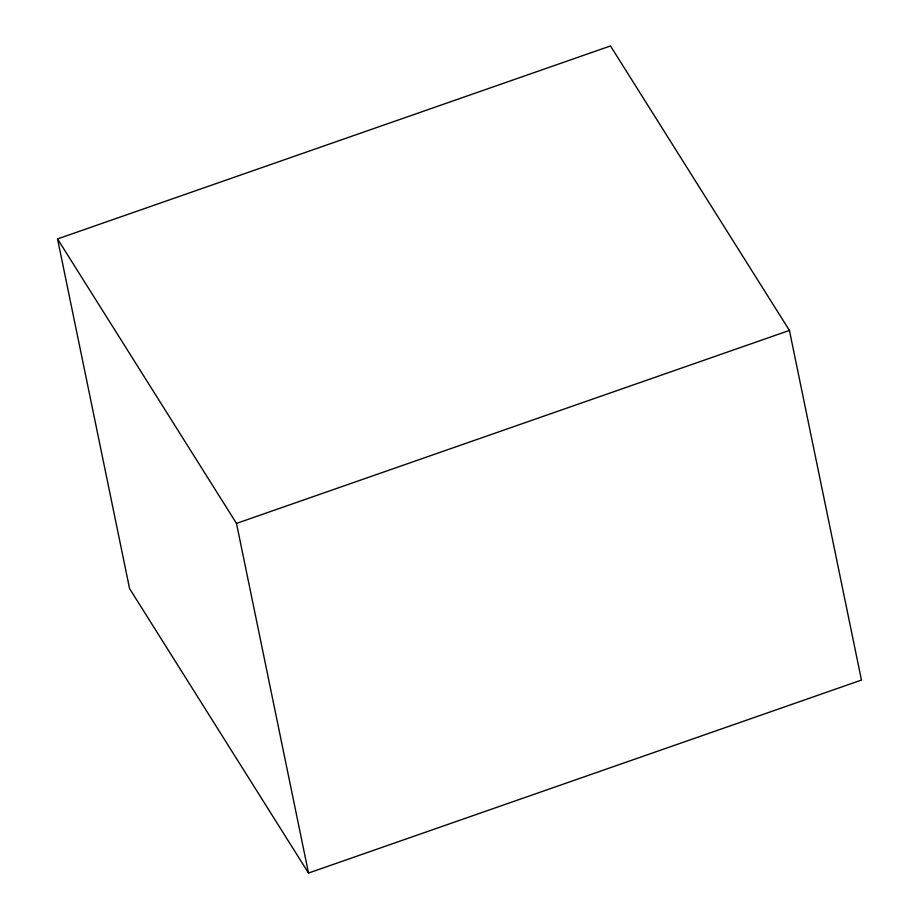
<?xml version="1.0" encoding="UTF-8"?>
<svg xmlns="http://www.w3.org/2000/svg" width="919" height="919" viewBox="0 0 919 919"><rect width="100%" height="100%" fill="white"/><g stroke="black" fill="none" stroke-linecap="round" stroke-linejoin="round"><path stroke-width="1.38" d="M57.541 238.929L610.492 45.95L789.432 330.426L861.459 680.071L308.508 873.05L129.568 588.574L57.541 238.929L236.493 523.405L308.508 873.05M236.493 523.405L789.432 330.426"/></g></svg>
